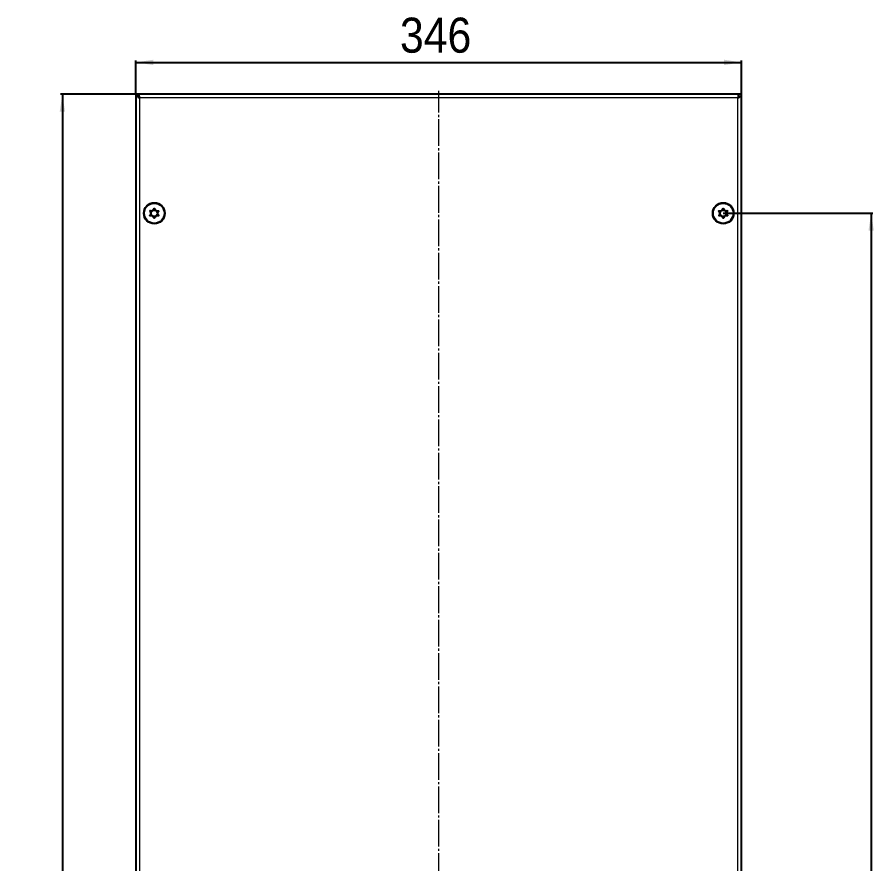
# Model space of a CAD drawing. Header units: millimetres. Extents: x -145 to 1084, y -299 to 966.
# Drawn here: x -144.6 to 344.8, y 333.1 to 816.6 of the extents above; entities that cross this region are included whole.
import ezdxf

# ---------------------------------------------------------------- set-up
doc = ezdxf.new("R2010")
doc.units = ezdxf.units.MM
doc.linetypes.add('SLD-Осевая', pattern=[19.05, 15.24, -1.27, 1.27, -1.27])
doc.linetypes.add('SLD-Сплошная', pattern=[0])
doc.layers.add('FORMAT', color=7, linetype='SLD-Сплошная')
doc.styles.add('SLDTEXTSTYLE0', font='GOTHICI.TTF', dxfattribs={"width": 0.913})
doc.styles.add('SLDTEXTSTYLE1', font='GOTHIC.TTF', dxfattribs={"width": 0.913})
doc.dimstyles.new('SLDDIMSTYLE0', dxfattribs={"dimtxt": 20, "dimasz": 10, "dimexe": 0, "dimexo": 0.0625, "dimgap": 5, "dimtad": 2, "dimdec": 1, "dimrnd": 1e-09, "dimzin": 12, "dimdsep": 46, "dimtxsty": 'SLDTEXTSTYLE0', "dimsah": 1, "dimcen": 0.09, "dimadec": 0, "dimazin": 3, "dimtfac": 1, "dimtofl": 0, "dimtmove": 0, "dimatfit": 3, "dimfxl": 0, "dimfrac": 2, "dimtolj": 1, "dimtzin": 12, "dimarcsym": 0})

# ---------------------------------------------------------------- blocks, each defined once
blk = doc.blocks.new('_D')
at = {"layer": 'FORMAT'}
for p, q in [((-76.73, 772.6), (-76.73, 791.75)), ((-76.73, 790.75), (269.27, 790.75)), ((269.27, 772.6), (269.27, 791.75))]:
    blk.add_line(p, q, dxfattribs=at)
for points in [[(-76.73, 790.75), (-66.73, 789.21), (-66.73, 792.29)], [(269.27, 790.75), (259.27, 792.29), (259.27, 789.21)]]:
    blk.add_solid(points, dxfattribs=at)
at = {"layer": 'FORMAT', "insert": (74.1, 816.3), "char_height": 20, "attachment_point": 1, "style": 'SLDTEXTSTYLE1'}
blk.add_mtext('346', dxfattribs=at)
blk = doc.blocks.new('_D_1')
at = {"layer": 'FORMAT'}
for p, q in [((-75.04, 772.59), (-119.74, 772.59)), ((-118.74, 772.59), (-118.74, -188.41)), ((-75.04, -188.41), (-119.74, -188.41))]:
    blk.add_line(p, q, dxfattribs=at)
for points in [[(-118.74, 772.59), (-120.27, 762.59), (-117.2, 762.59)], [(-118.74, -188.41), (-117.2, -178.41), (-120.27, -178.41)]]:
    blk.add_solid(points, dxfattribs=at)
at = {"layer": 'FORMAT', "insert": (-144.28, 269.92), "char_height": 20, "attachment_point": 1, "rotation": 90, "style": 'SLDTEXTSTYLE1'}
blk.add_mtext('961', dxfattribs=at)
blk = doc.blocks.new('_D_2')
at = {"layer": 'FORMAT'}
for p, q in [((258.78, 704.59), (344.27, 704.59)), ((343.27, 704.59), (343.27, -120.41)), ((258.78, -120.41), (344.27, -120.41))]:
    blk.add_line(p, q, dxfattribs=at)
for points in [[(343.27, 704.59), (341.73, 694.59), (344.81, 694.59)], [(343.27, -120.41), (344.81, -110.41), (341.73, -110.41)]]:
    blk.add_solid(points, dxfattribs=at)
at = {"layer": 'FORMAT', "insert": (317.73, 269.92), "char_height": 20, "attachment_point": 1, "rotation": 90, "style": 'SLDTEXTSTYLE1'}
blk.add_mtext('825', dxfattribs=at)

msp = doc.modelspace()

# ---------------------------------------------------------------- linework, layer by layer
at = {"color": 7, "linetype": 'SLD-Сплошная', "lineweight": 25}
for p, q in [((-76.73, 772.59), (-75.23, 772.59)), ((-76.73, 772.59), (-76.73, -188.41)), ((-75.03, 771.47), (-75.03, 772.59)), ((267.57, 772.59), (-75.03, 772.59)), ((267.57, 772.59), (267.57, 771.48)), ((269.27, 772.59), (267.77, 772.59)), ((269.27, -188.41), (269.27, 772.59))]:
    msp.add_line(p, q, dxfattribs=at)
at = {"color": 7, "linetype": 'SLD-Сплошная', "lineweight": 18}
for p, q in [((267.17, 770.49), (-74.63, 770.49)), ((-74.63, 770.49), (-74.63, -186.31)), ((267.17, -186.31), (267.17, 770.49))]:
    msp.add_line(p, q, dxfattribs=at)
at = {"color": 7, "linetype": 'SLD-Сплошная', "lineweight": 25}
for centre, radius in [((-66.23, 704.59), 6), ((-66.23, 704.59), 5.79), ((258.77, 704.59), 6), ((258.77, 704.59), 5.79), ((-66.23, 704.59), 1.85), ((258.77, 704.59), 1.85)]:
    msp.add_circle(centre, radius, dxfattribs=at)
for points, knots in [([(-76.73, 772.59), (-76.7, 772.41), (-76.63, 772.05), (-76.13, 771.52), (-75.43, 770.99), (-74.89, 770.65), (-74.63, 770.49)], [0, 0, 0, 0, 0.254757, 0.509649, 0.764542, 1, 1, 1, 1]), ([(-75.23, 772.59), (-75.22, 772.4), (-75.2, 772.04), (-75.01, 771.34), (-74.78, 770.82), (-74.63, 770.49)], [0, 0, 0, 0, 0.259878, 0.519739, 1, 1, 1, 1]), ([(267.17, 770.49), (267.25, 770.67), (267.41, 771.03), (267.68, 771.73), (267.73, 772.25), (267.77, 772.59)], [0, 0, 0, 0, 0.259878, 0.519739, 1, 1, 1, 1]), ([(267.17, 770.49), (267.45, 770.66), (268.01, 771.02), (268.71, 771.56), (269.18, 772.08), (269.24, 772.42), (269.27, 772.59)], [0, 0, 0, 0, 0.254753, 0.509645, 0.764538, 1, 1, 1, 1]), ([(-63.78, 705.94), (-63.79, 705.95), (-63.8, 705.97), (-63.86, 705.99), (-64, 706.01), (-64.39, 706), (-64.93, 705.99), (-65.48, 706.3), (-65.76, 706.73), (-65.93, 707.09), (-66.05, 707.29), (-66.11, 707.36), (-66.15, 707.38), (-66.18, 707.39), (-66.21, 707.38), (-66.27, 707.34), (-66.43, 707.12), (-66.63, 706.69), (-67.09, 706.14), (-67.79, 706.05), (-68.27, 706.1), (-68.53, 706.09), (-68.6, 706.07), (-68.62, 706.05), (-68.64, 706.02), (-68.64, 705.98), (-68.63, 705.94), (-68.61, 705.86), (-68.5, 705.66), (-68.3, 705.34), (-68.08, 704.87), (-68.12, 704.24), (-68.42, 703.79), (-68.63, 703.46), (-68.69, 703.32), (-68.7, 703.26), (-68.69, 703.23), (-68.66, 703.21), (-68.61, 703.18), (-68.46, 703.16), (-68.08, 703.17), (-67.54, 703.18), (-66.98, 702.87), (-66.7, 702.44), (-66.53, 702.09), (-66.41, 701.88), (-66.35, 701.81), (-66.31, 701.79), (-66.28, 701.79), (-66.25, 701.8), (-66.19, 701.84), (-66.04, 702.06), (-65.83, 702.48), (-65.38, 703.03), (-64.67, 703.12), (-64.2, 703.07), (-63.93, 703.08), (-63.86, 703.11), (-63.84, 703.13), (-63.83, 703.16), (-63.82, 703.19), (-63.83, 703.23), (-63.86, 703.31), (-63.96, 703.51), (-64.17, 703.84), (-64.38, 704.3), (-64.35, 704.94), (-64.05, 705.39), (-63.83, 705.71), (-63.77, 705.85), (-63.77, 705.91), (-63.78, 705.93), (-63.78, 705.94)], [0, 0, 0, 0, 0.002009, 0.00442, 0.009365, 0.025528, 0.067705, 0.095786, 0.124646, 0.150342, 0.160519, 0.163394, 0.165697, 0.167245, 0.168874, 0.17077, 0.178606, 0.211994, 0.249994, 0.287995, 0.321383, 0.329219, 0.331115, 0.332744, 0.334292, 0.336217, 0.338535, 0.341318, 0.349662, 0.375358, 0.404217, 0.432298, 0.474475, 0.490639, 0.496669, 0.49844, 0.5, 0.502009, 0.50442, 0.509365, 0.525528, 0.567705, 0.595786, 0.624646, 0.650342, 0.660519, 0.663394, 0.665697, 0.667245, 0.668874, 0.67077, 0.678606, 0.711994, 0.749994, 0.787995, 0.821383, 0.829219, 0.831115, 0.832744, 0.834292, 0.836217, 0.838535, 0.841318, 0.849662, 0.875358, 0.904217, 0.932298, 0.974475, 0.990639, 0.996669, 0.99844, 1, 1, 1, 1]), ([(256.32, 705.94), (256.31, 705.92), (256.3, 705.9), (256.31, 705.84), (256.37, 705.71), (256.58, 705.39), (256.88, 704.94), (256.92, 704.3), (256.7, 703.84), (256.5, 703.5), (256.38, 703.29), (256.36, 703.2), (256.36, 703.16), (256.38, 703.13), (256.4, 703.11), (256.47, 703.08), (256.73, 703.07), (257.21, 703.12), (257.91, 703.03), (258.37, 702.48), (258.57, 702.06), (258.73, 701.84), (258.79, 701.8), (258.82, 701.79), (258.85, 701.79), (258.88, 701.81), (258.91, 701.84), (258.96, 701.9), (259.07, 702.1), (259.24, 702.44), (259.52, 702.87), (260.07, 703.18), (260.61, 703.17), (261.01, 703.16), (261.15, 703.18), (261.2, 703.21), (261.22, 703.24), (261.23, 703.27), (261.22, 703.33), (261.17, 703.46), (260.95, 703.79), (260.65, 704.24), (260.62, 704.87), (260.83, 705.34), (261.04, 705.67), (261.15, 705.88), (261.18, 705.97), (261.18, 706.01), (261.16, 706.05), (261.14, 706.07), (261.07, 706.09), (260.8, 706.1), (260.33, 706.05), (259.62, 706.14), (259.17, 706.69), (258.96, 707.12), (258.81, 707.34), (258.75, 707.38), (258.72, 707.39), (258.69, 707.38), (258.66, 707.37), (258.63, 707.34), (258.57, 707.27), (258.46, 707.08), (258.3, 706.73), (258.02, 706.3), (257.46, 705.99), (256.92, 706.01), (256.53, 706.01), (256.38, 705.99), (256.33, 705.96), (256.32, 705.94), (256.32, 705.94)], [0, 0, 0, 0, 0.002009, 0.00442, 0.009365, 0.025528, 0.067705, 0.095786, 0.124646, 0.150342, 0.160519, 0.163394, 0.165697, 0.167245, 0.168874, 0.17077, 0.178606, 0.211994, 0.249994, 0.287995, 0.321383, 0.329219, 0.331115, 0.332744, 0.334292, 0.336217, 0.338535, 0.341318, 0.349662, 0.375358, 0.404217, 0.432298, 0.474475, 0.490639, 0.496669, 0.49844, 0.5, 0.502009, 0.50442, 0.509365, 0.525528, 0.567705, 0.595786, 0.624646, 0.650342, 0.660519, 0.663394, 0.665697, 0.667245, 0.668874, 0.67077, 0.678606, 0.711994, 0.749994, 0.787995, 0.821383, 0.829219, 0.831115, 0.832744, 0.834292, 0.836217, 0.838535, 0.841318, 0.849662, 0.875358, 0.904217, 0.932298, 0.974475, 0.990639, 0.996669, 0.99844, 1, 1, 1, 1])]:
    msp.add_open_spline(points, degree=3, knots=knots, dxfattribs=at)
for points in [[(-74.63, 770.49), (-74.67, 770.76), (-74.73, 771.31), (-74.83, 772.01), (-74.93, 772.49), (-75, 772.55), (-75.03, 772.59)], [(267.57, 772.59), (267.53, 772.55), (267.47, 772.49), (267.37, 772.01), (267.27, 771.31), (267.2, 770.76), (267.17, 770.49)]]:
    msp.add_open_spline(points, degree=3, dxfattribs=at)
at = {"layer": 'FORMAT', "linetype": 'SLD-Осевая', "lineweight": 18}
msp.add_line((96.27, -190.41), (96.27, 774.59), dxfattribs=at)

# ---------------------------------------------------------------- dimensions: what is measured, and where the dimension line sits
at = {"layer": 'FORMAT'}
dim = msp.add_linear_dim(base=(269.27, 790.75), p1=(-76.73, 772.59), p2=(269.27, 772.59), dimstyle='SLDDIMSTYLE0', dxfattribs=at)
dim.commit()
dim.dimension.update_dxf_attribs({"geometry": '_D', "text_midpoint": (96.27, 790.75), "dimtype": 160})
for base, p1, p2, picture, middle in [((-118.74, -188.41), (-75.03, 772.59), (-75.03, -188.41), '_D_1', (-118.74, 292.09)), ((343.27, -120.41), (258.77, 704.59), (258.77, -120.41), '_D_2', (343.27, 292.09))]:
    dim = msp.add_linear_dim(base=base, p1=p1, p2=p2, angle=90, dimstyle='SLDDIMSTYLE0', dxfattribs=at)
    dim.commit()
    dim.dimension.update_dxf_attribs({"geometry": picture, "text_midpoint": middle, "dimtype": 160})

doc.saveas('drawing.dxf')
